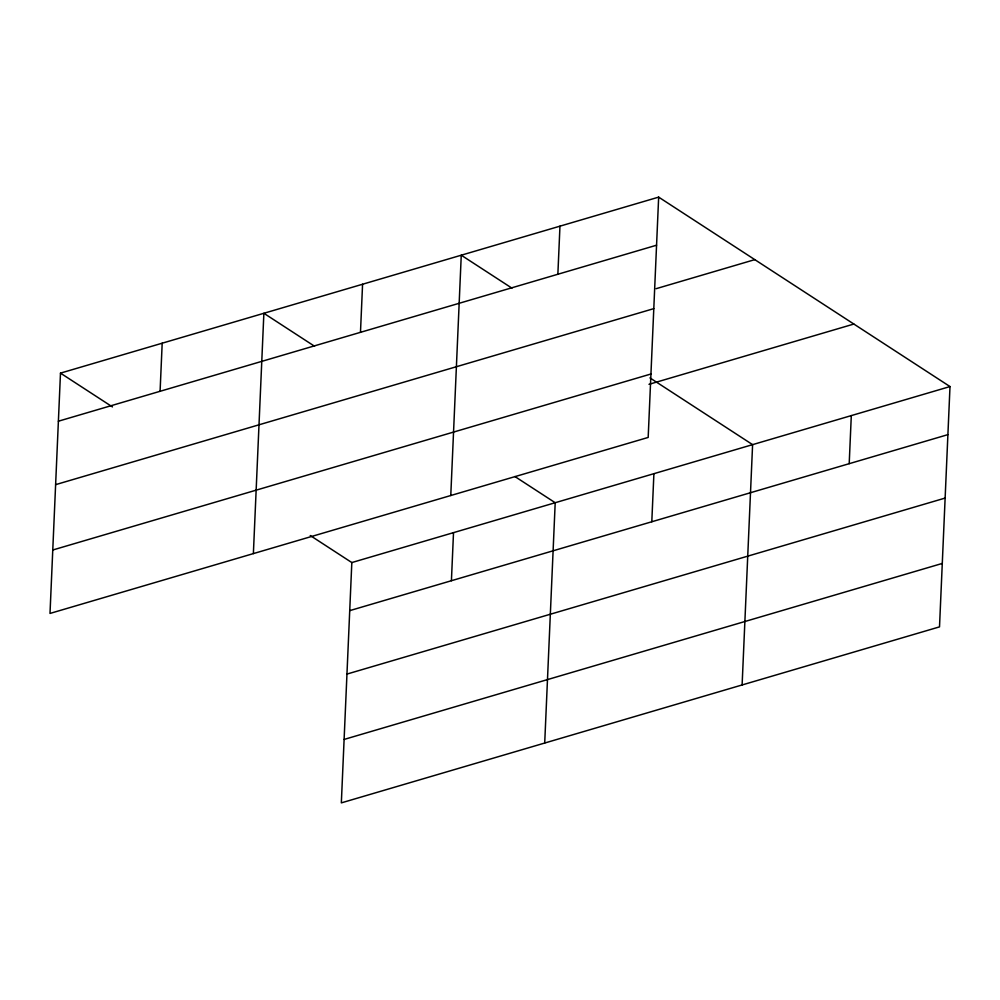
<?xml version="1.0" encoding="UTF-8"?>
<svg xmlns="http://www.w3.org/2000/svg" width="1000" height="1000" viewBox="0 0 1000 1000"><rect width="100%" height="100%" fill="white"/><g stroke="black" fill="none" stroke-linecap="round" stroke-linejoin="round"><path stroke-width="1.5" d="M60.487 373.125L50 613.438L648.175 437.438L658.662 197.125L60.487 373.125L112.463 406.925M160.087 391.287L162.188 343.212M253.375 553.6L263.875 313.288L314.538 346.238M360.475 332.325L362.575 284.25M310.25 535.525L351.825 562.562L341.337 802.875L939.513 626.875L950 386.562L658.662 197.125M450.775 495.513L461.262 255.212L511.938 288.15M451.413 580.725L453.512 532.638M557.863 274.25L559.963 226.175M544.712 743.025L555.2 502.725L514.925 476.538M651.8 521.763L653.9 473.688M742.113 684.95L752.6 444.637L649.95 377.887M849.2 463.675L851.3 415.6M58.388 421.213L656.562 245.212M656.112 288.688L754.8 259.637M55.625 484.65L653.8 308.637M52.775 550L650.938 374M648.988 384.325L853.863 324.05M351.825 562.562L950 386.562M349.725 610.638L947.9 434.637M346.962 674.075L945.125 498.075M344.1 739.438L942.275 563.438"/></g></svg>
